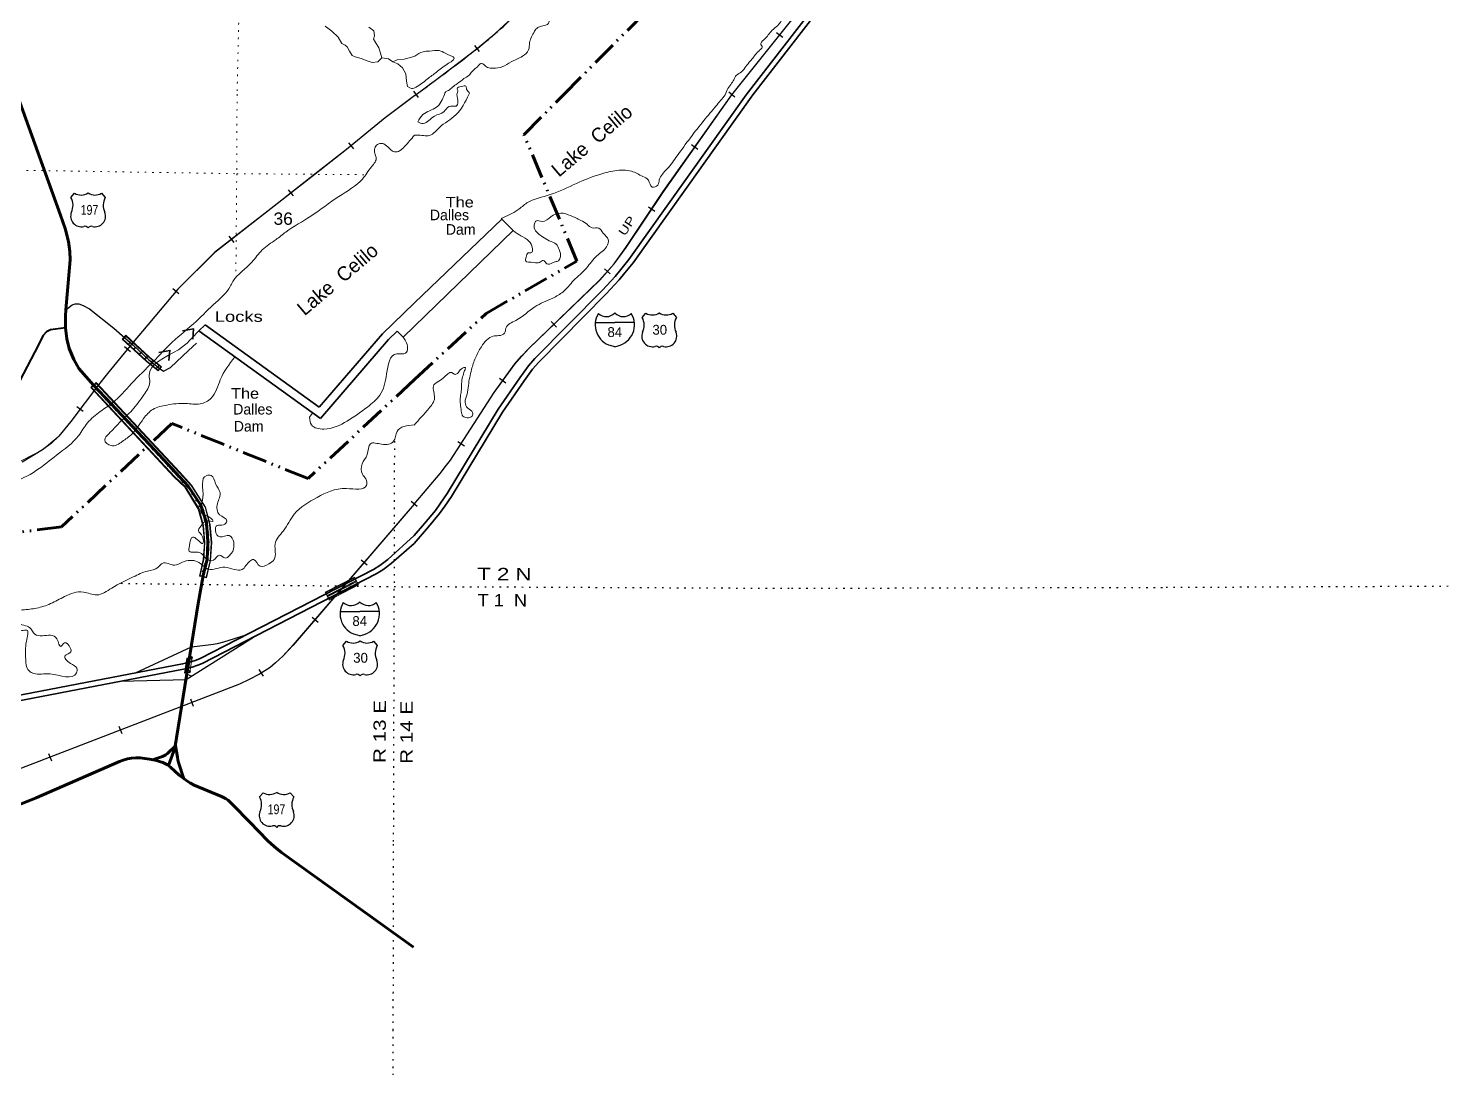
# Model space of a CAD drawing. Header units: feet. Extents: x -256679 to 5, y -731788 to -547785.
# Drawn here: x -37513 to -17361, y -699961 to -685196 of the extents above; entities that cross this region are included whole.
import ezdxf
from ezdxf.enums import TextEntityAlignment as Align

# ---------------------------------------------------------------- set-up
doc = ezdxf.new("R2010")
doc.units = ezdxf.units.FT
doc.header["$LTSCALE"] = 70
doc.header["$PDMODE"] = 32
doc.header["$PDSIZE"] = 35
doc.linetypes.add('DASH_DOUBLE_DOT', pattern=[9.2, 5, -1.2, 0.3, -1.2, 0.3, -1.2])
doc.linetypes.add('DOTTED', pattern=[1.5, 0.3, -1.2])
for name, color, linetype, lineweight in [('10', 7, 'DASH_DOUBLE_DOT', 70), ('15', 7, 'Continuous', 25), ('16', 7, 'Continuous', 25), ('18', 7, 'Continuous', 35), ('19', 7, 'Continuous', 25), ('20', 7, 'Continuous', 70), ('26', 7, 'Continuous', 40), ('29', 7, 'Continuous', 25), ('31', 7, 'Continuous', 13), ('34', 7, 'Continuous', 25), ('39', 7, 'Continuous', 13), ('42', 7, 'Continuous', 35), ('55', 7, 'Continuous', 13), ('57', 7, 'Continuous', 13), ('6', 7, 'DOTTED', 25), ('7', 7, 'DOTTED', 13)]:
    doc.layers.add(name, color=color, linetype=linetype, lineweight=lineweight)
doc.layers.add('41', color=7, linetype='Continuous')

msp = doc.modelspace()

# ---------------------------------------------------------------- linework, layer by layer
at = {"layer": '10'}
for points in [[(-29909.62, -686137.97), (-21510.04, -677685.92), (-16257.16, -675999.95), (-8362.03, -676553.3), (-1674.87, -675739.56), (-2.51, -676217.64)], [(-32028.34, -690185.63), (-33539.13, -691592.86), (-35476.21, -690809.02), (-37041.89, -692279.05), (-42773.34, -692984.53), (-46843.79, -692831.13), (-50102.72, -689131.81), (-49889.21, -686103.73)], [(-32028.34, -690185.63), (-31010.53, -689248.83), (-29718.15, -688501.41), (-30470.94, -686707.86), (-29909.62, -686137.97)]]:
    msp.add_lwpolyline(points, dxfattribs=at)
at = {"layer": '15'}
for p, q in [((-29455.5, -689372.65), (-29179.09, -689372.65)), ((-29182.79, -689241.18), (-29179.89, -689238.27)), ((-29176.72, -689240.65), (-29180.15, -689238.27)), ((-29179.09, -689718.23), (-29242.98, -689700.27)), ((-29179.62, -689718.49), (-29115.99, -689699.75)), ((-32807.6, -693346.68), (-32804.7, -693343.77)), ((-32801.53, -693346.15), (-32804.96, -693343.77)), ((-33080.31, -693478.15), (-32803.9, -693478.15)), ((-32803.9, -693823.73), (-32867.79, -693805.77)), ((-32804.43, -693823.99), (-32740.8, -693805.25))]:
    msp.add_line(p, q, dxfattribs=at)
for points in [[(-28903.73, -689372.65), (-29179.62, -689372.65), (-29179.09, -689372.65)], [(-32528.54, -693478.15), (-32804.43, -693478.15), (-32803.9, -693478.15)]]:
    msp.add_lwpolyline(points, dxfattribs=at)
for centre, radius, start, end in [((-29152.87, -689407.75), 306.13, 148.44436, 254.43378), ((-29301.47, -689125.15), 165.66, 227.34248, 315.8117), ((-29057.78, -689125.15), 165.66, 224.18831, 312.69403), ((-29206.38, -689407.75), 306.13, 283.08087, 31.62484), ((-32777.68, -693513.25), 306.13, 148.44436, 254.43378), ((-32926.28, -693230.65), 165.66, 227.34248, 315.8117), ((-32682.59, -693230.65), 165.66, 224.18831, 312.69403), ((-32831.19, -693513.25), 306.13, 283.08087, 31.62484)]:
    msp.add_arc(centre, radius, start, end, dxfattribs=at)
at = {"layer": '16'}
for p, q in [((-36907.5, -687597.62), (-36856.19, -687538.86)), ((-36664.43, -687532.89), (-36664.71, -687533.09)), ((-36472.34, -687538.77), (-36420.95, -687597.62)), ((-28791.46, -689302.07), (-28740.15, -689243.31)), ((-28548.39, -689237.34), (-28548.67, -689237.54)), ((-28356.3, -689243.22), (-28304.91, -689302.07)), ((-33042.52, -693962.36), (-32991.21, -693903.6)), ((-32799.45, -693897.63), (-32799.73, -693897.83)), ((-32607.36, -693903.51), (-32555.97, -693962.36)), ((-34227.73, -696114.09), (-34176.42, -696055.33)), ((-33984.66, -696049.36), (-33984.94, -696049.56)), ((-33792.57, -696055.24), (-33741.18, -696114.09))]:
    msp.add_line(p, q, dxfattribs=at)
for centre, radius, start, end in [((-37100.48, -687708.25), 222.05, 332.97043, 29.75871), ((-36765.11, -687381.2), 182.07, 239.97227, 303.45418), ((-36563.33, -687381.7), 181.52, 236.33975, 300.08743), ((-36563.34, -687381.2), 182.07, 236.54582, 236.59441), ((-36227.98, -687708.25), 222.05, 150.24129, 207.02957), ((-36761.29, -687863.15), 151.42, 159.09177, 283.81923), ((-36567.17, -687863.15), 151.42, 256.18077, 20.90823), ((-28984.44, -689412.7), 222.05, 332.97043, 29.75871), ((-28649.07, -689085.65), 182.07, 239.97227, 303.45418), ((-28447.29, -689086.15), 181.52, 236.33975, 300.08743), ((-28447.3, -689085.65), 182.07, 236.54582, 236.59441), ((-28111.94, -689412.7), 222.05, 150.24129, 207.02957), ((-28645.25, -689567.6), 151.42, 159.09177, 283.81923), ((-28451.13, -689567.6), 151.42, 256.18077, 20.90823), ((-33235.5, -694072.99), 222.05, 332.97043, 29.75871), ((-32900.13, -693745.94), 182.07, 239.97227, 303.45418), ((-32698.35, -693746.44), 181.52, 236.33975, 300.08743), ((-32698.36, -693745.94), 182.07, 236.54582, 236.59441), ((-32363, -694072.99), 222.05, 150.24129, 207.02957), ((-32896.31, -694227.89), 151.42, 159.09177, 283.81923), ((-32702.19, -694227.89), 151.42, 256.18077, 20.90823), ((-34085.34, -695897.67), 182.07, 239.97227, 303.45418), ((-33883.56, -695898.17), 181.52, 236.33975, 300.08743), ((-33883.57, -695897.67), 182.07, 236.54582, 236.59441), ((-34420.71, -696224.72), 222.05, 332.97043, 29.75871), ((-33548.21, -696224.72), 222.05, 150.24129, 207.02957), ((-34081.52, -696379.62), 151.42, 159.09177, 283.81923), ((-33887.4, -696379.62), 151.42, 256.18077, 20.90823)]:
    msp.add_arc(centre, radius, start, end, dxfattribs=at)
for centre, major_axis, start_param, end_param in [((-36705.95, -688061.97), (-19.56, 51.67), 4.95877769, 6.28318531), ((-36622.5, -688061.97), (19.56, 51.67), 0, 1.32637542), ((-28589.91, -689766.42), (-19.56, 51.67), 4.95877769, 6.28318531), ((-28506.46, -689766.42), (19.56, 51.67), 0, 1.32637542), ((-32840.97, -694426.71), (-19.56, 51.67), 4.95877769, 6.28318531), ((-32757.52, -694426.71), (19.56, 51.67), 0, 1.32637542), ((-34026.18, -696578.44), (-19.56, 51.67), 4.95877769, 6.28318531), ((-33942.73, -696578.44), (19.56, 51.67), 0, 1.32637542)]:
    msp.add_ellipse(centre, major_axis=major_axis, ratio=0.929097, start_param=start_param, end_param=end_param, dxfattribs=at)
at = {"layer": '18'}
for p, q in [((-25371.12, -683624.86), (-27313.53, -686141.16)), ((-25311.75, -683670.69), (-27218.87, -686141.27))]:
    msp.add_line(p, q, dxfattribs=at)
for points in [[(-27218.87, -686141.27), (-28921.4, -688525.87), (-29036.89, -688667.1), (-29118.43, -688768.2), (-29300.77, -688966.89), (-30260.89, -689935.75), (-30349.54, -690036.51), (-30470.14, -690201.62), (-30773.82, -690646.58), (-31499.45, -691845.61), (-31594.17, -691986.01), (-31670.28, -692090.06), (-31826.04, -692279.23), (-32031.54, -692513.85)], [(-27313.53, -686141.16), (-28981.03, -688480.31), (-29095.11, -688619.82), (-29175.31, -688719.25), (-29355.06, -688915.12), (-30315.73, -689884.54), (-30408.1, -689989.52), (-30531.41, -690158.35), (-30836.92, -690605.99), (-31562.66, -691805.2), (-31655.55, -691942.88), (-31729.55, -692044.05), (-31883.21, -692230.67), (-32031.38, -692399.83)], [(-32031.38, -692399.83), (-32404.35, -692741.36), (-32516.75, -692828.27), (-32606.99, -692881.55), (-35073.76, -694149.31), (-35130.28, -694173.5), (-35203.57, -694197.23), (-35322.37, -694225), (-41234.36, -695360.81)], [(-32031.54, -692513.85), (-32356, -692798.78), (-32474.58, -692890.47), (-32570.75, -692947.25), (-35041.82, -694217.22), (-35103.92, -694243.8), (-35183.45, -694269.55), (-35306.75, -694298.37), (-41222.01, -695434.81)]]:
    msp.add_lwpolyline(points, dxfattribs=at)
at = {"layer": '19'}
msp.add_line((-35199.81, -694398.84), (-35261.27, -694370.06), dxfattribs=at)
for points in [[(-36202.91, -694470.54), (-35272.2, -694444.25), (-34314.55, -693843.45)], [(-35992.85, -694353.81), (-35196.75, -693980.51), (-34920.81, -693950.32), (-34825.47, -693933.04), (-34735.41, -693911.49), (-34417.78, -693812.18)]]:
    msp.add_lwpolyline(points, dxfattribs=at)
at = {"layer": '20'}
for points in [[(-36986.6, -689451.59), (-36986.06, -689281.85), (-36978.59, -689195.62), (-36916.94, -688484.06), (-36924.05, -688365), (-36944.06, -688222.87), (-36992.07, -688037.69), (-37056.07, -687848.29), (-37677.45, -686124.64)], [(-35792.61, -691106.09), (-35881.29, -691010.82), (-36263.51, -690606.89), (-36589.47, -690262.85), (-36794.05, -690026.61), (-36869.08, -689898.57), (-36935.13, -689741.98), (-36968.25, -689607.39), (-36986.6, -689451.59)], [(-35032.39, -692988.96), (-34973.9, -692737.4), (-34961.99, -692490.65), (-34983.1, -692218.11), (-35064.44, -691969.78), (-35242.79, -691698.4), (-35594.18, -691319.28), (-35792.61, -691106.09)], [(-35100.22, -693365.95), (-35034.02, -692995.97), (-35032.39, -692988.96)], [(-35100.22, -693365.95), (-35429.95, -695421.71), (-35520.1, -695667.21)], [(-35747.39, -695586.99), (-35605.25, -695539.95), (-35562.15, -695515.76), (-35535.19, -695496.81), (-35424.5, -695387.74)], [(-35424.5, -695387.74), (-35396.14, -695551.81), (-35387.52, -695589.56), (-35377.82, -695625.15), (-35303.77, -695857.49)], [(-37624.16, -696219.37), (-37400.52, -696129.68), (-36217.99, -695612.51), (-36164.14, -695592.79), (-36104.86, -695575.54), (-36046.65, -695565.83), (-35985.38, -695560.88), (-35923.77, -695561.52), (-35859.64, -695566.91), (-35790.11, -695578.77), (-35712.44, -695593.71), (-35648.91, -695611.13), (-35600.95, -695627.3), (-35562.68, -695643.48), (-35535.74, -695656.42), (-35491.54, -695689.86), (-35368.88, -695803.45), (-35301.29, -695859.17), (-35261.4, -695886.13), (-35208.59, -695918.48), (-35155.88, -695946.58), (-34768.81, -696108.29), (-34712.76, -696138.49), (-34675.87, -696162.69), (-34607.13, -696224.76), (-34368.18, -696474.77), (-34110.22, -696738.11), (-34019.68, -696820.07), (-33914.05, -696902.03), (-32039.43, -698250.65)]]:
    msp.add_lwpolyline(points, dxfattribs=at)
at = {"layer": '26'}
msp.add_lwpolyline([(-36986.6, -689451.59), (-37200.72, -689479.93), (-37257.12, -689508.17), (-37307.89, -689564.92), (-37371.45, -689692.58), (-37848.69, -690605.85)], dxfattribs=at)
at = {"layer": '29'}
msp.add_lwpolyline([(-36978.59, -689195.62), (-36892.08, -689122.46), (-36849.68, -689109.14), (-36797.76, -689111.56), (-36735.42, -689132.87), (-36644.22, -689179.62), (-36298.6, -689452.67), (-36024.82, -689698.77), (-35804.66, -689902.09), (-35640.39, -690033.34), (-35592.07, -690065.18), (-35491.27, -690012.21), (-35238.04, -689770.46), (-35123.14, -689668.6)], dxfattribs=at)
at = {"layer": '31'}
for p, q in [((-36181.14, -689611.03), (-36130.54, -689555.67)), ((-36169.83, -689610.51), (-36130.04, -689566.98)), ((-35668.25, -690060.79), (-35619.5, -690003.75))]:
    msp.add_line(p, q, dxfattribs=at)
for points in [[(-36181.14, -689611.03), (-35839.01, -689923.66), (-35668.25, -690060.79)], [(-35669.29, -690049.69), (-35833.8, -689917.58), (-36169.83, -689610.51)], [(-36130.54, -689555.67), (-35790.19, -689866.68), (-35619.5, -690003.75)], [(-36130.04, -689566.98), (-35795.4, -689872.76), (-35630.94, -690004.82), (-35669.29, -690049.69)]]:
    msp.add_lwpolyline(points, dxfattribs=at)
at = {"layer": '31', "linetype": 'DOTTED', "lineweight": 100}
msp.add_arc((-32383.48, -685797.65), 5344.36, 225.10116, 232.40717, dxfattribs=at)
at = {"layer": '34'}
for p, q in [((-26794.87, -685326.87), (-26881.28, -685257.82)), ((-31101.26, -685525.3), (-31169.22, -685438.03)), ((-31970.83, -686177.46), (-32036.86, -686088.73)), ((-32022.78, -686149.73), (-32003.65, -686135.2)), ((-27474.75, -686173.46), (-27561.16, -686104.41)), ((-32889.38, -686906.96), (-32959.49, -686821.41)), ((-28000.29, -686915.33), (-28090.62, -686851.5)), ((-33746.74, -687574.99), (-33815.13, -687488.06)), ((-28609.58, -687795.72), (-28701.57, -687734.31)), ((-34590.4, -688237.15), (-34658.36, -688149.87)), ((-29244.62, -688684.08), (-29327.44, -688610.76)), ((-35376.55, -688966.44), (-35461.42, -688895.51)), ((-30008.33, -689442.12), (-30085.07, -689362.47)), ((-36061.64, -689791.12), (-36146.63, -689720.32)), ((-30730.89, -690235.92), (-30820.29, -690170.79)), ((-36734.92, -690639.53), (-36822.96, -690572.57)), ((-31317.77, -691129.27), (-31410.72, -691069.32)), ((-31989.34, -691989.69), (-32073.52, -691917.93)), ((-32783.25, -692744.2), (-32699.35, -692816.27)), ((-33479.91, -693559.25), (-33396, -693631.33)), ((-34236.66, -694306.63), (-34177.47, -694400.07)), ((-35211.36, -694722.56), (-35171.67, -694825.8)), ((-36225.78, -695109.74), (-36186.09, -695212.98)), ((-37225.64, -695496.92), (-37185.95, -695600.16))]:
    msp.add_line(p, q, dxfattribs=at)
for points in [[(-27518.09, -686140.23), (-25305.26, -683371.2), (-25228.9, -683288.75), (-24835.01, -682932.93), (-23013.02, -681443.21), (-22812.08, -681297.79), (-22615.95, -681171.64), (-17605.99, -678274.47), (-17492.44, -678216.56), (-17321, -678146.43), (-17122.62, -678070.92), (-16967.35, -678021.29), (-16773.28, -677969.51), (-16525.31, -677915.58), (-16337.71, -677883.22), (-16164.13, -677858.42), (-16014.26, -677844.38), (-15791.83, -677830.14), (-11297.04, -677741.09), (-2076.86, -678004.01), (-1688.79, -678012.64), (-1536.76, -678026.66), (-1.83, -678207.84)], [(-32003.54, -686134.95), (-31691.4, -685901.48), (-31378.49, -685668.64), (-31129.81, -685475.02), (-30886.7, -685274.31), (-30566.67, -684980.51)], [(-32022.78, -686149.8), (-32441.94, -686466.32), (-32992.13, -686917.19), (-33440.93, -687264.94), (-34021.24, -687721.47), (-34866.39, -688379.53), (-35391.36, -688899.01), (-35891.13, -689497.03), (-36022.34, -689654.55)], [(-32031.61, -691955.11), (-31661.76, -691521.26), (-31570.76, -691402.81), (-31516.03, -691331.09), (-30895.89, -690369.69), (-30600.3, -689963.94), (-30503.99, -689851.4), (-30403.61, -689743.56), (-29395.88, -688772.56), (-29188.93, -688538.81), (-29022.06, -688310.59), (-28491.41, -687515.66), (-27519.05, -686139.79)], [(-36022.66, -689655.38), (-36390.9, -690097.01), (-36516.34, -690261.95)], [(-36516.61, -690261.99), (-36909.61, -690779.03), (-37080.23, -690987.57), (-37185.72, -691087.02), (-37310.7, -691181.3), (-37599.63, -691358.79)], [(-32031.66, -691956.99), (-33749.22, -693956.58), (-33897.12, -694117.19), (-34000.65, -694209.98), (-34079.41, -694274.75), (-34229.33, -694369.71), (-34377.06, -694447.39), (-34514.72, -694513.24), (-38068.98, -695879.63)]]:
    msp.add_lwpolyline(points, dxfattribs=at)
at = {"layer": '34', "lineweight": 13}
for points in [[(-27517.23, -686140.92), (-25304.43, -683371.92), (-25228.13, -683289.53), (-24834.29, -682933.76), (-23012.35, -681444.08), (-22811.46, -681298.7), (-22615.38, -681172.58), (-17605.46, -678275.44), (-17491.98, -678217.56), (-17320.6, -678147.45), (-17122.26, -678071.96), (-16967.04, -678022.35), (-16773.02, -677970.58), (-16525.1, -677916.66), (-16337.54, -677884.31), (-16164, -677859.51), (-16014.17, -677845.48), (-15791.78, -677831.24), (-11297.04, -677742.19), (-2076.89, -678005.11), (-1688.85, -678013.74), (-1536.87, -678027.75), (-1.96, -678208.93)], [(-32030.77, -691955.82), (-31660.9, -691521.95), (-31569.89, -691403.48), (-31515.13, -691331.72), (-30894.98, -690370.31), (-30599.44, -689964.62), (-30503.17, -689852.13), (-30402.83, -689744.33), (-29395.09, -688773.32), (-29188.07, -688539.5), (-29021.16, -688311.22), (-28490.5, -687516.28), (-27518.15, -686140.42)], [(-32085.53, -686198.57), (-32441.26, -686467.18), (-32991.44, -686918.05), (-33440.25, -687265.81), (-34020.56, -687722.34), (-34865.66, -688380.36), (-35390.55, -688899.76), (-35890.29, -689497.73), (-36390.04, -690097.7), (-36908.75, -690779.71), (-37079.44, -690988.35), (-37310.09, -691182.22), (-37882.55, -691476.31)], [(-32032.49, -691956.27), (-33750.04, -693955.85), (-33897.89, -694116.41), (-34001.37, -694209.15), (-34080.06, -694273.86), (-34229.88, -694368.76), (-34377.55, -694446.41), (-34515.16, -694512.23), (-38069.35, -695878.59)]]:
    msp.add_lwpolyline(points, dxfattribs=at)
at = {"layer": '34'}
msp.add_spline([(-32003.65, -686135.2), (-31377.82, -685669.52), (-30885.98, -685275.14), (-30242.48, -684691.74), (-29463.91, -684076.34), (-28881.48, -683613.29), (-28148.94, -683037.98), (-27868.74, -682809.47), (-27638.56, -682605.03), (-27436.4, -682406.61), (-27262.22, -682136.11), (-27106.05, -681883.65), (-26993.91, -681637.23), (-26775.66, -681242.53), (-26587.44, -680883.89), (-26445.29, -680641.46), (-26265.09, -680338.91), (-26064.91, -680078.41), (-25696.59, -679671.58), (-25454.39, -679403.04), (-25120.11, -679052.32), (-24685.75, -678605.39), (-24403.51, -678300.77), (-24167.32, -678060.27), (-24033.19, -677873.92), (-23834.98, -677557.34), (-23668.79, -677244.79), (-23490.58, -676914.2), (-23308.4, -676635.69), (-23144.25, -676441.3), (-22920.08, -676236.86), (-22629.88, -676032.37), (-22207.61, -675813.78), (-21695.33, -675645.19), (-21097, -675452.51), (-20396.61, -675225.71), (-20022.4, -675093.27), (-19584.14, -674894.69), (-18903.74, -674599.81), (-18477.5, -674455.31), (-18053.27, -674332.85), (-17565.02, -674206.33), (-17132.81, -674151.96), (-16456.53, -674163.51), (-15954.33, -674193.21), (-15638.2, -674211.02), (-15304.05, -674198.77), (-14957.89, -674146.46), (-14497.64, -674017.96), (-14089.4, -673835.43), (-13597.1, -673598.76), (-13208.86, -673422.24), (-12620.51, -673151.46), (-12006.13, -672856.62), (-11535.86, -672654.02), (-11127.62, -672483.5), (-10671.37, -672348.99), (-10215.13, -672240.53), (-9894.98, -672190.24), (-9550.82, -672167.97), (-9114.64, -672161.66), (-8460.37, -672199.26), (-7922.18, -672283.01), (-7512.05, -672388.88), (-7043.91, -672544.78), (-6629.79, -672688.69), (-6057.63, -672898.59), (-5431.45, -673128.49), (-4825.27, -673334.36), (-4465.17, -673460.29), (-4203.09, -673534.21), (-3874.98, -673606.08), (-3626.88, -673635.96), (-3448.81, -673639.84), (-2984.59, -673587.45), (-2620.42, -673541.13), (-2166.2, -673478.73), (-1756, -673414.36), (-1487.88, -673396.15), (-1107.72, -673399.89), (-777.59, -673429.71), (-561.52, -673475.62), (-377.46, -673523.57), (-197.41, -673583.53), (-2.56, -673673.28)], degree=3, dxfattribs=at)
at = {"layer": '39'}
msp.add_line((-33478.59, -690666.54), (-33519.28, -690720.23), dxfattribs=at)
for points in [[(-32675.22, -685180.33), (-32603.64, -685229.32), (-32594.35, -685299.67), (-32610.88, -685349.67), (-32585.25, -685388.1), (-32534.04, -685470.97), (-32508.8, -685547.54), (-32489.48, -685616), (-32548.1, -685669.53), (-32628.31, -685680.66), (-32698.13, -685655.78), (-32785.89, -685622.66), (-32867.75, -685599.65), (-32911.59, -685579.08), (-32949.03, -685520.44), (-32984.45, -685459.82), (-33012.21, -685433.41), (-33060.05, -685412.8), (-33111.17, -685321.89), (-33200.4, -685236.57), (-33297.77, -685165.21)], [(-32016.43, -685589.54), (-32173.28, -685631.64), (-32271.49, -685640.56), (-32333.88, -685671.97), (-32262.1, -685700.88), (-32196.61, -685757.83), (-32151.43, -685842.65), (-32142.49, -685947.13), (-32125.26, -686023.6), (-32091.39, -686040.04), (-32071.2, -686048.93), (-32054.55, -686051.63), (-32036.11, -686047.35), (-32019.86, -686038.99)], [(-32333.88, -685671.97), (-32397.51, -685629.09), (-32489.48, -685616)]]:
    msp.add_lwpolyline(points, dxfattribs=at)
for points in [[(-27611.4, -686140.76), (-27573.87, -686047.81), (-27519.82, -685975.67), (-27481.78, -685907.55), (-27455.75, -685863.47), (-27381.7, -685815.35), (-27319.64, -685737.2), (-27253.58, -685659.04), (-27209.54, -685602.93), (-27159.5, -685540.81), (-27109.46, -685494.71), (-27085.43, -685454.64), (-27105.43, -685426.62), (-27061.38, -685356.49), (-26999.33, -685288.35), (-26943.28, -685222.22), (-26869.23, -685158.08), (-26785.15, -685047.86), (-26719.09, -684959.7), (-26641.01, -684861.5), (-26560.94, -684769.32), (-26482.87, -684665.12), (-26388.79, -684548.89), (-26294.71, -684454.7), (-26212.64, -684364.51), (-26114.55, -684238.27), (-26024.46, -684122.04), (-25930.38, -684003.81), (-25854.31, -683905.62), (-25784.24, -683795.42), (-25726.18, -683705.25), (-25656.12, -683639.11), (-25594.06, -683542.94), (-25528, -683464.78), (-25437.93, -683394.62), (-25359.87, -683314.46), (-25305.82, -683248.33), (-25265.78, -683202.23), (-25227.75, -683144.13), (-25185.72, -683132.08), (-25163.71, -683112.04), (-25177.69, -683047.96), (-25197.67, -682989.89), (-25197.64, -682915.79), (-25141.58, -682811.6), (-25093.53, -682735.46), (-25063.49, -682663.34), (-25011.43, -682577.18), (-24955.37, -682466.99), (-24879.29, -682364.79), (-24791.22, -682266.6), (-24693.14, -682176.4), (-24579.06, -682094.21), (-24493, -682020.05), (-24378.92, -681955.88), (-24262.84, -681869.68), (-24178.79, -681819.55), (-24084.72, -681763.41), (-23978.65, -681689.23), (-23902.59, -681627.09), (-23826.54, -681582.98), (-23778.51, -681556.91), (-23740.48, -681516.82), (-23670.44, -681488.74), (-23618.42, -681488.7), (-23492.34, -681426.53), (-23262.19, -681296.19), (-23086.07, -681183.91), (-22951.98, -681087.68), (-22779.86, -680979.41), (-22631.76, -680879.17), (-22491.67, -680802.96), (-22173.47, -680628.5), (-21993.35, -680516.22), (-21801.23, -680407.94), (-21625.11, -680297.66), (-21418.98, -680179.35), (-21232.86, -680071.07), (-21062.74, -679968.81), (-20892.64, -679876.57), (-20748.54, -679782.34), (-20580.43, -679680.08), (-20430.32, -679579.83), (-20196.18, -679457.5), (-20004.05, -679335.2), (-19907.97, -679251.01), (-19757.88, -679182.82), (-19579.77, -679086.56), (-19443.68, -679010.36), (-19359.62, -678948.21), (-19175.5, -678831.92)], [(-30152.86, -684907.17), (-30136.66, -685139.31), (-30274.74, -685185.47), (-30320.78, -685237.58), (-30362.83, -685317.72), (-30390.87, -685399.85), (-30404.92, -685500), (-30492.99, -685592.19), (-30653.09, -685672.41), (-30781.17, -685740.6), (-30907.23, -685760.71), (-30989.26, -685750.75), (-31041.27, -685710.73), (-31073.27, -685692.73), (-31111.3, -685720.8), (-31211.38, -685810.99), (-31253.42, -685863.09), (-31323.47, -685909.21), (-31413.53, -685979.37), (-31487.58, -686031.49), (-31545.62, -686077.59), (-31587.65, -686101.66), (-31600.79, -686135.96)], [(-32022.02, -685592.65), (-31905.26, -685527.65), (-31811.21, -685517.57), (-31677.15, -685511.47), (-31591.13, -685547.46), (-31511.11, -685585.46), (-31463.11, -685619.48), (-31474.12, -685643.11), (-31541.16, -685691.03), (-31699.87, -685806.05), (-31827.11, -685903.27), (-31987.19, -686019.65), (-32022.77, -686040.72)], [(-32025.77, -686714.31), (-32167.29, -686873.81), (-32238.12, -686935.16), (-32312.42, -686948.31), (-32405.82, -686878.96), (-32481.45, -686831.9), (-32551.76, -686847.1), (-32590.4, -686896.8), (-32591.23, -686971.04), (-32569.82, -687027.48), (-32637.46, -687161.11), (-32765.69, -687336.14), (-33101.14, -687582.92), (-33501.12, -687865.05), (-33854.35, -688089.55), (-33993.83, -688196.22), (-34191.9, -688344.33), (-34336.13, -688517.17), (-34605.75, -688790.83), (-34644.66, -688864.6), (-34851.62, -689090.86), (-35131.19, -689358.39), (-35469.21, -689655.3), (-35742.89, -689932.93), (-36051.03, -690246.26), (-36316.58, -690513.95), (-36492.33, -690638.25), (-36672.52, -690800.62), (-36800.83, -690983.68), (-37112.55, -691258.84), (-37395.55, -691474.15), (-37788.54, -691670.08), (-38246.66, -691776.93), (-38697.51, -691771.49), (-39026.53, -691803.65), (-39381.35, -691813.42), (-39567.72, -691813.18), (-39764.39, -691836.89), (-39891.39, -691903.59), (-40143.59, -691876.47), (-40229.69, -691869.41), (-40355.27, -691809.71), (-40568.03, -691839.25), (-40977, -691852.38), (-41456.89, -691934.89), (-42007.18, -692040.62), (-42439.03, -692127.72), (-42869.21, -692244.94), (-43463.5, -692342.12), (-44105.02, -692362.49), (-44616.07, -692364.35), (-44936.87, -692378.55), (-45079.09, -692372.82), (-45174.5, -692303.45), (-45386.4, -692256.75), (-45587.88, -692174.05), (-45715.46, -692114.33), (-45915.2, -692055.73), (-46153.85, -692070.92), (-46248.63, -691945.37), (-46320.84, -691950.51), (-46504.95, -691928.23), (-46772.28, -691820.66), (-47186.01, -691544.79), (-47542.33, -691331.81), (-47847.03, -691161.59), (-48043.05, -690950.54), (-48159.96, -690832.74), (-48398.66, -690675.36), (-48609.18, -690506.27), (-48834.6, -690236.68), (-48954.57, -690034.57), (-49143.63, -689739.33), (-49331.45, -689512.33), (-49500.68, -689235.38), (-49549.03, -689080.29), (-49541.07, -688907.82), (-49673.92, -688781.81), (-49673.89, -688601.21), (-49637.91, -688431.09), (-49603.99, -688266.95), (-49596.36, -687945.99), (-49619.68, -687702.91), (-49598.7, -687442.3), (-49556.37, -687242.15), (-49524.26, -686883.36), (-49452.74, -686583.23), (-49415.65, -686314.79), (-49318.04, -686105.26)], [(-31255.3, -686135.17), (-31438.54, -686425.24), (-31677.49, -686608.26), (-31833.84, -686723.38), (-31920.23, -686715.37), (-32026.21, -686714.31)], [(-31600.27, -686134.61), (-31712.89, -686316.02), (-31907.59, -686419.34), (-31978.39, -686525.6)], [(-31423.53, -686135.66), (-31436.18, -686298.77), (-31534.56, -686306.52), (-31606.69, -686378.01), (-31743.62, -686442.49), (-31901.69, -686546.27), (-31978.39, -686525.6)], [(-31423.53, -686135.66), (-31422.46, -686122.26), (-31409.92, -686090.03), (-31421.9, -686049.98), (-31361.87, -686019.9), (-31295.84, -686015.85), (-31279.85, -686075.92), (-31245.78, -686114.4), (-31255.76, -686136.16)], [(-30793.19, -687895.41), (-30558.07, -687775.58), (-30429.38, -687675.54), (-30097.9, -687557.99), (-29724.18, -687398.39), (-29406.74, -687274.78), (-29179.79, -687219.19), (-28942.94, -687225.89), (-28782.51, -687298.65), (-28702.34, -687353.1), (-28650.36, -687449.64), (-28570.01, -687421.76), (-28547.76, -687345.5), (-28439.02, -687195.19), (-28294.08, -687006.82), (-28106.82, -686750.29), (-27915.58, -686505.83), (-27742.49, -686299.47), (-27611.4, -686140.76)], [(-30620.91, -688073.04), (-30514.67, -688141.63), (-30402.43, -688218.26), (-30350.47, -688320.83), (-30360.63, -688379.04), (-30410.84, -688386.94), (-30439.07, -688445.1), (-30451.22, -688495.27), (-30332.85, -688521.71), (-30248.54, -688521.95), (-30196.28, -688491.98), (-30146.21, -688540.32), (-30065.88, -688526.49), (-30013.65, -688508.56), (-29991.56, -688504.61), (-29957.32, -688452.49), (-29951.17, -688394.27), (-29971.12, -688337.98), (-30013.1, -688261.54), (-30113.36, -688213.06), (-30207.58, -688156.56), (-30275.72, -688104.15), (-30325.74, -688031.71), (-30321.59, -687971.47), (-30301.43, -687933.37), (-30211.11, -687937.65), (-30090.53, -687873.72), (-29947.89, -687819.9), (-29809.46, -687856.45), (-29663.07, -687923.14), (-29574.87, -687979.62), (-29502.72, -688030.03), (-29408.38, -688034.32), (-29344.31, -688106.8), (-29274.25, -688195.36), (-29296.56, -688297.72), (-29433.34, -688425.87), (-29584.28, -688602.17), (-29765.34, -688778.38), (-29916.24, -688938.62), (-30060.97, -689026.57), (-30318.19, -689152.36), (-30585.59, -689344.4), (-30728.36, -689454.45), (-30746.58, -689524.68), (-30828.96, -689560.6), (-30909.27, -689568.4), (-31076.22, -689718.55), (-31160.88, -689876.96), (-31215.44, -690041.49), (-31260.11, -690270.31), (-31278.45, -690394.77), (-31306.81, -690509.16), (-31270.85, -690589.6), (-31200.74, -690652.05), (-31208.88, -690704.25), (-31279.19, -690728.15), (-31339.36, -690703.88), (-31361.28, -690633.52), (-31375.12, -690535.08), (-31374.88, -690428.64), (-31362.66, -690348.34), (-31358.41, -690243.92), (-31342.14, -690147.57), (-31313.84, -690057.28), (-31303.7, -690015.13), (-31359.95, -690031.04), (-31408.26, -690091.15), (-31448.45, -690111.12), (-31496.57, -690086.88), (-31615.17, -690162.86), (-31757.95, -690278.93), (-31741.76, -690449.05), (-31820.86, -690594.15), (-32031.78, -690831.58)], [(-35091.85, -689491.67), (-35382.22, -689760.69), (-35797.04, -690128.74), (-35788.24, -690223.34), (-35872.43, -690402.92), (-36037.18, -690617.65), (-36221.6, -690800.03), (-36369.64, -690954.77), (-36428.75, -691042.34), (-36337.48, -691123.71), (-36178.5, -691065.43), (-36047.1, -690964.67), (-35876.23, -690739.98), (-35742.49, -690609.16), (-35545.4, -690547.32), (-35278.61, -690524.45), (-35074.27, -690530.93), (-34915.05, -690450.58), (-34785.82, -690187.26), (-34581.69, -689865.94)], [(-33519.28, -690720.23), (-33490.44, -690828.93), (-33314.77, -690889.24), (-32984.82, -690774.83), (-32696, -690575.64), (-32519.75, -690407.21), (-32422.15, -690105.38), (-32278.64, -689818.16), (-32152.29, -689809.65), (-32148.4, -689643.15), (-32189.12, -689583.72)], [(-32028.53, -690827.92), (-32275.07, -690923.85), (-32322.71, -691061.73), (-32493.53, -691103.81), (-32649.76, -691095.91), (-32699.61, -691251.83), (-32771.23, -691383.4), (-32766.87, -691529.93), (-32719.51, -691594.72), (-32710.55, -691689.13), (-32991.62, -691733.9), (-33409.87, -691859.29), (-33735.19, -692096.17), (-33892.22, -692337.07), (-34006.53, -692522.31), (-34019.01, -692740.88), (-34097.86, -692802.13), (-34220.5, -692836.77), (-34313.61, -692741.34), (-34420.8, -692828.34), (-34477.57, -692885.85), (-34719.66, -692850.83), (-34954.46, -692880.1), (-35109.58, -692773.89), (-35324.09, -692781.34), (-35436.78, -692822.12), (-35604.77, -692792), (-35669.57, -692851.42), (-35820.49, -692905.78), (-36021.84, -692989.64), (-36328.22, -693146.48), (-36541.74, -693244.23), (-36731.67, -693203.82), (-36998.94, -693268.82), (-37196.46, -693368.78), (-37395.58, -693432.6), (-37596.27, -693458.27), (-37676.71, -693483.39), (-37666.37, -693632), (-37490.92, -693712.37), (-37421.78, -693801.5), (-37313.83, -693824.87), (-37107.92, -693869.49), (-37051.01, -693976.53), (-37000.32, -693924.97), (-36916.98, -693998.21), (-36907.57, -694052.5), (-36992.36, -694107.66), (-36915.46, -694218.95), (-36824.03, -694286.27), (-36830.79, -694352.41), (-37205.7, -694365.95), (-37440.09, -694359.11), (-37503.83, -694324.23), (-37551.77, -694133.03), (-37541.2, -693906.41), (-37537.37, -693743.92), (-37605.58, -693751.12), (-37733.17, -693691.4), (-37798.87, -693831.07), (-37840.67, -693983.06), (-37952.54, -693951.62), (-38019.96, -693888.6), (-38257.79, -694008.14), (-38449.16, -694096.13), (-38657.55, -694093.62), (-38907.69, -694239.09), (-39066.48, -694281.32), (-39225.62, -694353.65), (-39494.39, -694374.49), (-39593.96, -694495.69), (-39726.11, -694486.07), (-39839.67, -694426.51), (-39976.74, -694497.1), (-40306.28, -694575.4), (-40659.74, -694641.37), (-41025.07, -694695.16), (-41208.88, -694644.79), (-41335.25, -694655.3), (-41643.14, -694767.98), (-42001.74, -694757.63), (-42366.2, -694733.18), (-42638.57, -694717.85), (-43099.75, -694740.39), (-43179.29, -694685.25), (-43171.2, -694500.74), (-43311.69, -694519.11), (-43383.77, -694679.38)], [(-34606.9, -692625.44), (-34595.43, -692497.15), (-34658.49, -692402.08), (-34794.97, -692420.5), (-34856.09, -692331.48), (-34831.21, -692257.53), (-34740.95, -692250.59), (-34694.23, -692194.97), (-34795.42, -692105.46), (-34825.7, -691946.58), (-34789.85, -691788.49), (-34852.59, -691665.33), (-34915.4, -691548.19), (-34979.54, -691549.42), (-35033.14, -691859.8), (-35047.72, -692086.37), (-34922.23, -692154.1), (-34888.64, -692196.64), (-34988.8, -692193.43), (-35037.39, -692236.99), (-35096.54, -692328.58), (-35037.44, -692419.59), (-35036.5, -692513.91), (-35114.02, -692456.79), (-35177.75, -692421.91), (-35225.26, -692547.75), (-35226.12, -692624), (-35080.03, -692641.81), (-34992.79, -692725.13), (-34880.85, -692750.56), (-34801.89, -692679.27), (-34712.18, -692720.49), (-34608.92, -692627.42), (-34606.9, -692625.44)]]:
    msp.add_spline(points, degree=3, dxfattribs=at)
at = {"layer": '42'}
for p, q in [((-35001.49, -689408.11), (-35091.41, -689491.24)), ((-33379.05, -690575.25), (-35001.49, -689408.11)), ((-33359.91, -690736.83), (-35091.41, -689491.24))]:
    msp.add_line(p, q, dxfattribs=at)
for points in [[(-32026.84, -689094.37), (-30785.09, -687906.04), (-30626.86, -688065.15), (-32027.29, -689425.09)], [(-33379.05, -690575.25), (-32481.52, -689534.14), (-32026.84, -689094.37)], [(-35178.39, -689609.1), (-35165.77, -689464.91), (-35321.89, -689492.45)], [(-33359.91, -690736.83), (-32394.21, -689616.65), (-32272.17, -689498.78)], [(-32027.29, -689425.09), (-32189.15, -689581.86), (-32272.17, -689498.78)], [(-35515.61, -689915.43), (-35502.99, -689771.24), (-35659.11, -689798.78)]]:
    msp.add_lwpolyline(points, dxfattribs=at)
at = {"layer": '55'}
for p, q in [((-33269.67, -693261.59), (-32849.11, -693046.79)), ((-35228.19, -694334.3), (-35285.01, -694347.56))]:
    msp.add_line(p, q, dxfattribs=at)
for points in [[(-33298.11, -693205.92), (-32877.53, -692991.13), (-32820.68, -693102.45), (-33241.24, -693317.24)], [(-33287.34, -693209.4), (-32881.01, -693001.89), (-32859.86, -693043.3), (-33266.18, -693250.82)], [(-33258.9, -693265.07), (-32852.59, -693057.54), (-32831.44, -693098.96), (-33237.75, -693306.47)]]:
    msp.add_lwpolyline(points, close=True, dxfattribs=at)
for points in [[(-35294.8, -694358.06), (-35260.57, -694144.7), (-35186.92, -694127.5)], [(-35294.8, -694358.06), (-35221.14, -694340.87), (-35186.92, -694127.5)], [(-35285.01, -694347.56), (-35253.52, -694151.27), (-35196.71, -694138)]]:
    msp.add_lwpolyline(points, dxfattribs=at)
for p in [(-35196.71, -694138), (-35228.19, -694334.3)]:
    msp.add_point(p, dxfattribs=at)
at = {"layer": '57'}
for p, q in [((-36625.17, -690299.21), (-36548.37, -690227.6)), ((-36548.76, -690238.91), (-36613.86, -690299.61)), ((-34981.57, -693000.86), (-35083.8, -692976.92))]:
    msp.add_line(p, q, dxfattribs=at)
for points in [[(-36548.37, -690227.6), (-35363.22, -691498.63), (-35194.29, -691684.63)], [(-36625.17, -690299.21), (-35440.48, -691569.73), (-35288.14, -691714.85)], [(-36613.86, -690299.61), (-35434.79, -691564.1), (-35282.62, -691709.06)], [(-35200.21, -691690.01), (-35369.11, -691504.05), (-36548.76, -690238.91)], [(-35083.8, -692976.92), (-35028.15, -692739.37), (-35011.63, -692499.99), (-35033.74, -692261.07), (-35099.28, -692024.13), (-35288.14, -691714.85)], [(-35281.34, -691710.63), (-35084.86, -692022.53), (-35025.83, -692259.69), (-35003.6, -692499.9), (-35020.21, -692740.57), (-35074.18, -692970.96), (-34987.53, -692991.25)], [(-34987.53, -692991.25), (-34931.93, -692753.86), (-34914.32, -692498.85), (-34937.87, -692244.33), (-35001.4, -691999.06), (-35201.02, -691688.96)], [(-34981.57, -693000.86), (-34923.99, -692755.06), (-34906.29, -692498.76), (-34929.96, -692242.95), (-34993.98, -691995.81), (-35194.29, -691684.63)]]:
    msp.add_lwpolyline(points, dxfattribs=at)
at = {"layer": '57', "linetype": 'DOTTED', "lineweight": 100}
for centre, radius, start, end in [((-91192.09, -742367.82), 75473.39, 42.14814, 43.65745), ((-60992.24, -714678.95), 34505.89, 41.75941, 44.58007), ((-36199.69, -692509.81), 1242.36, 340.91591, 37.05385), ((-36501.74, -692517.38), 1540.37, 342.19789, 21.68929)]:
    msp.add_arc(centre, radius, start, end, dxfattribs=at)
at = {"layer": '6'}
for points in [[(-32312.27, -691058.93), (-32327.76, -696784.35), (-32333.1, -699419.97), (-32345.96, -703667.66), (-32350.97, -708979.07), (-32355.64, -714232.33), (-32396.15, -719453.32), (-32380.87, -724718.72)], [(0, -693029.77), (-5425.96, -693088.8), (-10745.47, -693103.79), (-16077.03, -693116.73), (-21398.57, -693141.75), (-26702.02, -693154.78), (-32032.39, -693129.68)], [(-36197.73, -693080.02), (-34942.54, -693095.54), (-32032.39, -693129.68)]]:
    msp.add_lwpolyline(points, dxfattribs=at)
at = {"layer": '7'}
for points in [[(-34293.8, -668818.52), (-34294.02, -671276.01), (-34423.33, -676637.81), (-34454.21, -681968.61), (-34547.73, -686132.78)], [(-34547.73, -686132.78), (-34552.43, -687260.43), (-34565.21, -688740.62)], [(-43760.8, -687141.22), (-39848.12, -687176.55), (-34552.43, -687260.43), (-32732.3, -687274.96)]]:
    msp.add_lwpolyline(points, dxfattribs=at)

# ---------------------------------------------------------------- texts
at = {"layer": '15'}
for p in [(-29180.17, -689580.76), (-32804.98, -693686.26)]:
    msp.add_text('84', height=140, dxfattribs=at).set_placement(p, align=Align.CENTER)
at = {"layer": '16', "width": 0.8}
for p in [(-36644.63, -687844.66), (-33988.2, -696361.13)]:
    msp.add_text('197', height=140, dxfattribs=at).set_placement(p, align=Align.CENTER)
at = {"layer": '16'}
for p in [(-28541.84, -689547.85), (-32792.9, -694208.14)]:
    msp.add_text('30', height=140, dxfattribs=at).set_placement(p, align=Align.CENTER)
at = {"layer": '34', "width": 1.3}
msp.add_text('UP', height=120, rotation=56.275, dxfattribs=at).set_placement((-29038.14, -688154.68))
at = {"layer": '41'}
for p in [(-29975.09, -687318.35), (-33588.89, -689288.27)]:
    msp.add_text('Lake  Celilo', height=200, rotation=40.305, dxfattribs=at).set_placement(p)
at = {"layer": '42'}
for s, width, p in [('The', 1.15, (-31581.92, -687739.68)), ('Locks', 1.3, (-34864.12, -689364.84)), ('The', 1.15, (-34632.52, -690456.87))]:
    msp.add_text(s, height=150, dxfattribs=dict(at, width=width)).set_placement(p)
for s, p in [('Dalles', (-31808.51, -687921.51)), ('Dam', (-31581.93, -688126.97)), ('Dalles', (-34603.11, -690681.64)), ('Dam', (-34594.7, -690923.23))]:
    msp.add_text(s, height=150, dxfattribs=at).set_placement(p)
at = {"layer": '6'}
for s, rotation, width, p in [('T 2 N', 359.73, 1.35, (-31135.94, -693033.9)), ('T 1  N', 359.73, 1.1, (-31129.13, -693406.14)), ('R 13 E', 89.845, 1.25, (-32435.58, -695632.25)), ('R 14 E', 89.845, 1.25, (-32054.05, -695644.47))]:
    msp.add_text(s, height=175, rotation=rotation, dxfattribs=dict(at, width=width)).set_placement(p)
at = {"layer": '7', "width": 1.05}
msp.add_text('36', height=175, dxfattribs=at).set_placement((-34028.89, -687986.39))

doc.saveas('drawing.dxf')
